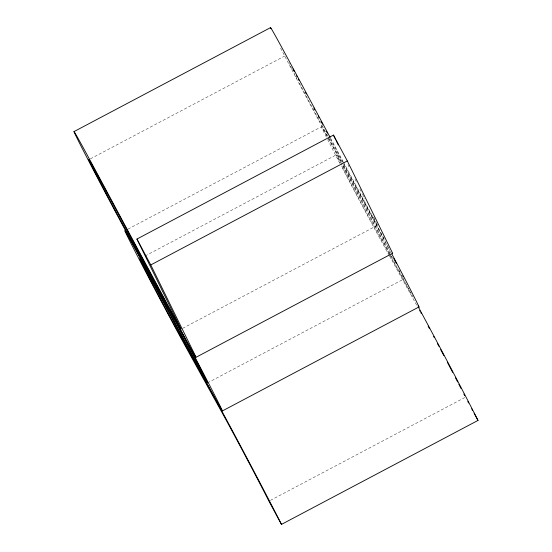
<?xml version="1.0" encoding="UTF-8"?>
<svg xmlns="http://www.w3.org/2000/svg" width="552" height="552" viewBox="0 0 552 552"><rect width="100%" height="100%" fill="white"/><g stroke="black" fill="none" stroke-linecap="round" stroke-linejoin="round"><path stroke-width="0.41" stroke-dasharray="2.76 2.07" d="M90.404 158.838L284.653 56.076M127.981 229.108L321.471 126.746M145.107 255.976L336.313 154.822M182.615 328.357L377.63 225.188M207.49 382.902L404.023 278.926M270.377 500.402L464.743 397.578M389.029 253.651L370.916 220.848A40.544 0.511 62.1 0 1 341.605 165.635M389.408 254.334L407.134 286.453A91.673 1.159 62.1 0 1 411.123 293.705M389.263 255.521L382.881 243.963A72.305 0.911 62.1 0 1 341.219 165.91M389.643 256.197L416.663 305.146M319.539 120.84L320.339 122.296M321.94 125.214L325.549 131.762M326.749 133.95L328.35 136.861M329.151 138.317L342.371 162.35M343.572 164.53L357.986 190.744A74.078 0.938 62.1 0 1 364.141 201.997A72.312 0.911 62.1 0 1 389.829 250.125M341.053 161.315L331.441 143.844A72.319 0.911 62.1 0 1 279.823 46.52M343.461 165.69L369.895 213.748A41.531 0.524 62.1 0 1 373.338 220.055A40.544 0.511 62.1 0 1 390.892 253.03M330.544 138.145L343.123 161.584M343.517 162.316L367.114 206.269A35.397 0.448 62.1 0 0 377.506 225.126M330.496 139L343.579 163.364M343.972 164.103L373.304 218.73A67.137 0.849 62.1 0 0 384.102 238.699M389.967 253.375L344.614 168.691A73.195 0.925 62.1 0 0 342.55 164.841M389.926 254.217L349.285 178.337A41.041 0.517 62.1 0 0 343.51 167.608A40.544 0.511 62.1 0 0 340.287 163.047M390.65 255.569L392.824 259.633M393.548 260.986L395.729 265.05A72.312 0.911 62.1 0 0 413.117 297.142M347.974 164.668L349.092 166.939M355.046 179.076L356.909 182.871M359.883 188.936L362.119 193.483M362.491 194.242L364.72 198.796M373.649 216.998L375.139 220.034A35.397 0.448 62.1 0 1 376.002 221.738M376.567 222.891A35.397 0.448 62.1 0 1 376.692 223.139M377.195 224.195A35.397 0.448 62.1 0 1 377.506 224.885M403.602 278.311A40.544 0.511 62.1 0 1 403.353 277.897M400.2 272.302A40.544 0.511 62.1 0 1 398.841 269.838M392.624 258.343A40.544 0.511 62.1 0 1 391.051 255.403M341.198 162.322A73.195 0.925 62.1 0 0 334.305 149.551A72.305 0.911 62.1 0 0 328.067 138.138M339.894 163.378A72.305 0.911 62.1 0 1 327.688 139.711M326.356 137.075A72.305 0.911 62.1 0 1 327.019 136.24M318.932 119.736A40.544 0.511 62.1 0 1 298.867 82.193M296.948 78.522A40.544 0.511 62.1 0 1 294.244 73.333M291.835 68.689A40.544 0.511 62.1 0 1 289.151 63.452"/><path stroke-width="0.83" d="M74.037 131.576L270.577 27.6M418.243 306.815A91.37 1.152 62.1 0 1 478.004 420.424L281.472 524.4L268.927 501.168A59.609 0.752 62.1 0 0 229.259 425.792A60.32 0.759 62.1 0 0 222.38 413.2L186.348 347.932A72.305 0.911 62.1 0 1 135.447 252.085A72.305 0.911 62.1 0 1 137.772 253.527A73.195 0.925 62.1 0 1 148.074 272.667L194.518 359.38A40.544 0.511 62.1 0 0 205.247 378.092A40.544 0.511 62.1 0 0 176.806 324.031A41.531 0.524 62.1 0 0 173.362 317.717L134.909 247.813A72.319 0.911 62.1 0 1 84.214 152.29A72.319 0.911 62.1 0 1 86.864 154.367A73.782 0.931 62.1 0 1 95.075 169.595L170.582 310.238A35.397 0.448 62.1 0 0 180.745 328.343A35.342 0.448 62.1 0 0 178.607 324.003L136.93 239.057L333.463 135.088L347.325 160.956L391.803 251.629A67.137 0.849 62.1 0 1 392.265 253.099M281.472 524.4A91.37 1.152 62.1 0 0 220.662 408.853A91.673 1.159 62.1 0 0 210.602 390.43L174.384 324.824A40.544 0.511 62.1 0 1 145.783 270.984A40.544 0.511 62.1 0 1 146.977 271.577A41.041 0.517 62.1 0 1 152.752 282.313L199.196 369.026A72.312 0.911 62.1 0 0 218.33 402.401A72.312 0.911 62.1 0 0 167.608 305.974A74.078 0.938 62.1 0 0 161.453 294.72L123.006 224.816A40.544 0.511 62.1 0 1 94.578 171.258A40.544 0.511 62.1 0 1 96.069 172.424A41.365 0.524 62.1 0 1 100.671 180.959L176.764 322.706A67.137 0.849 62.1 0 0 195.27 355.605L150.786 264.932L347.325 160.956M195.946 357.33L392.479 253.354M222.325 410.971L418.864 307.002M467.813 401.552L468.6 403.001M471.732 408.811L472.519 410.26M474.085 413.165L478.004 420.424M330.151 137.407L291.608 65.626A73.782 0.931 62.1 0 0 283.397 50.391A72.319 0.911 62.1 0 0 270.577 27.8M298.39 79.205L299.184 80.682M305.525 92.495L306.319 93.964M313.853 107.992L314.64 109.468M318.207 116.113L319.001 117.59M320.981 121.281L322.568 124.234M326.536 131.617L327.329 133.094M136.93 239.057L150.786 264.932M333.463 135.088L335.699 139.635M336.065 140.394L338.3 144.948M270.949 28.718A72.319 0.911 62.1 0 1 270.715 28.173M393.755 258.502A40.544 0.511 62.1 0 1 396.419 263.635M402.643 275.855A40.544 0.511 62.1 0 1 403.008 276.593M419.637 310.528A60.32 0.759 62.1 0 1 420.01 311.211M420.796 312.639A60.32 0.759 62.1 0 1 421.204 313.384M428.138 326.156A59.609 0.752 62.1 0 1 429.373 328.454M433.651 336.43A59.609 0.752 62.1 0 1 434.334 337.72M437.481 343.62A59.609 0.752 62.1 0 1 438.902 346.283M440.675 349.63A59.609 0.752 62.1 0 1 443.856 355.64M447.299 362.174A59.609 0.752 62.1 0 1 452.647 372.365M455.531 377.885A59.609 0.752 62.1 0 1 457.656 381.984M458.822 384.226A59.609 0.752 62.1 0 1 461.003 388.456M463.859 394.038A59.609 0.752 62.1 0 1 464.694 395.674M391.954 254.161A72.312 0.911 62.1 0 1 418.112 305.905M292.864 68.938A41.365 0.524 62.1 0 1 294.237 71.47M296.59 75.845A41.365 0.524 62.1 0 1 296.9 76.417"/></g></svg>
